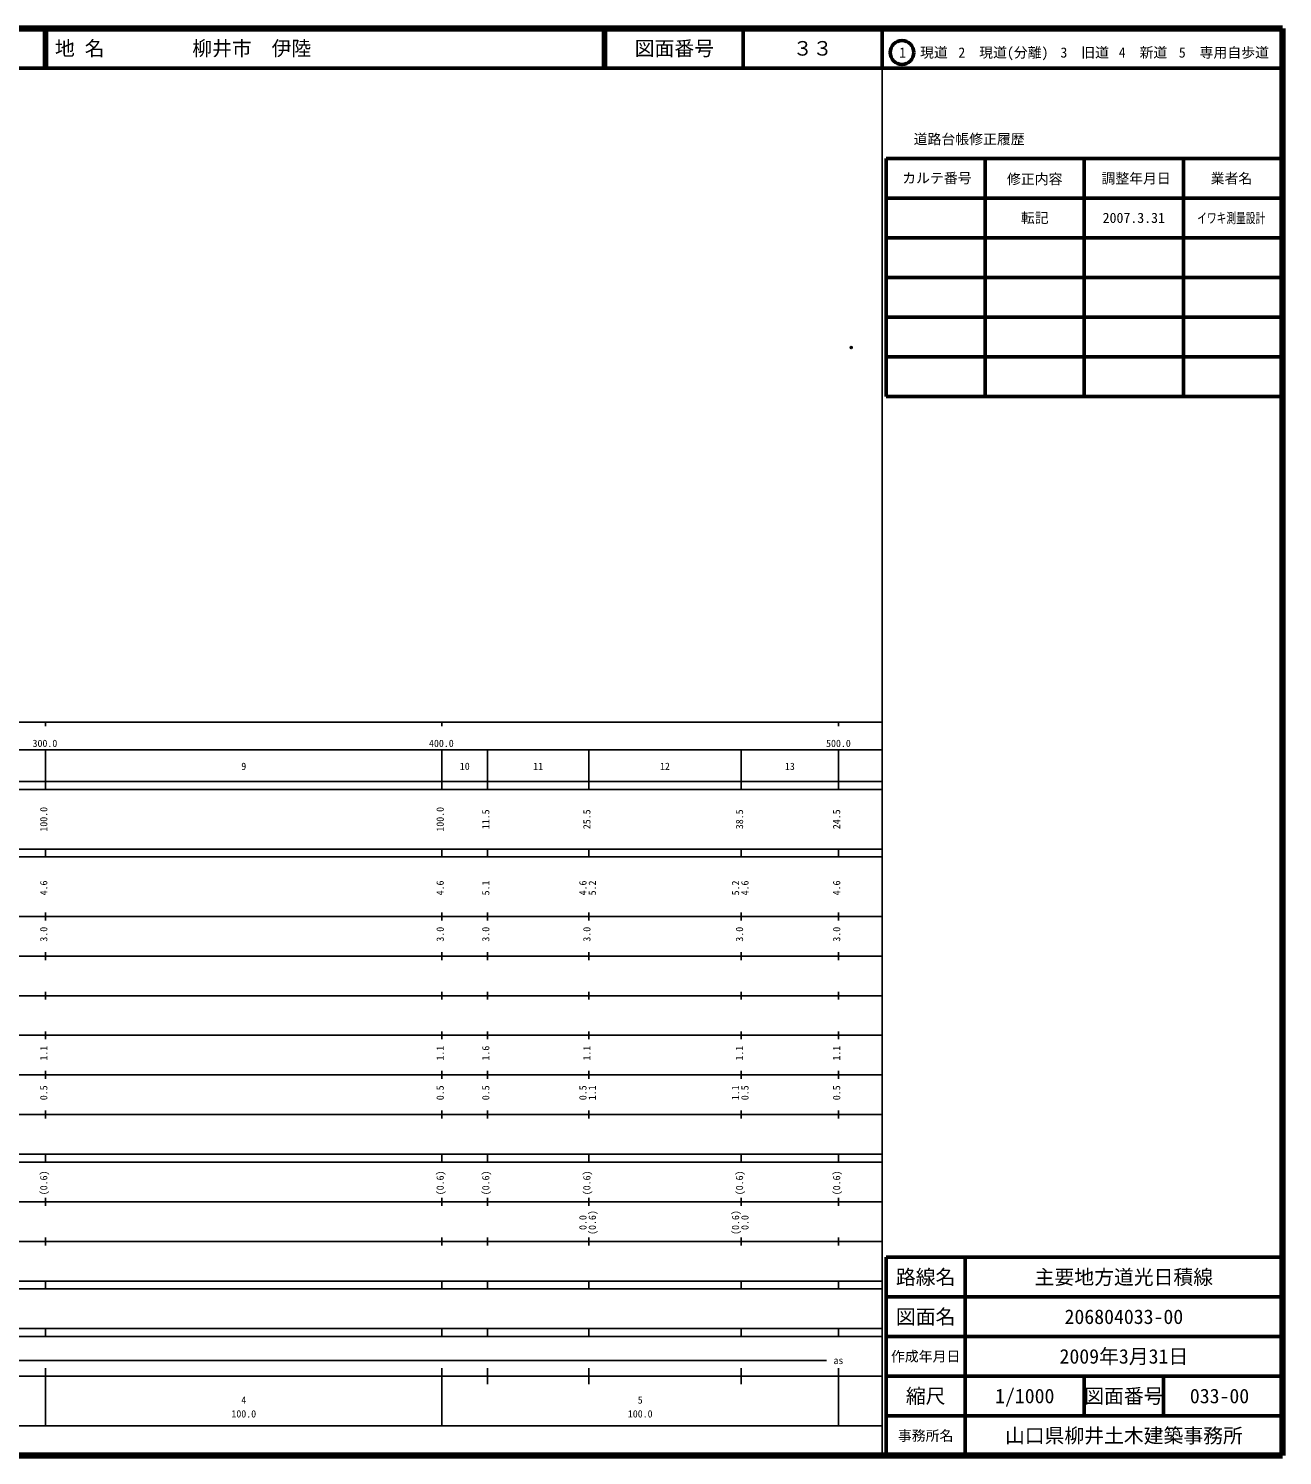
# Model space of a CAD drawing. Units: millimetres on the paper. Extents: x 40 to 680, y 20 to 380.
# Drawn here: x 363.7 to 680, y 20 to 380 of the extents above; entities that cross this region are included whole.
import ezdxf
from ezdxf.enums import TextEntityAlignment as Align

# ---------------------------------------------------------------- set-up
doc = ezdxf.new("R2010")
doc.units = ezdxf.units.MM
doc.header["$PDMODE"] = 32
doc.header["$PDSIZE"] = 0.5
doc.layers.add('M-OTRS', color=6, linetype='Continuous')
doc.layers.add('M-TTL-TXT', color=7, linetype='Continuous')
for name, color, linetype, lineweight in [('M-TTL', 2, 'Continuous', 140), ('M-TTL-BAND', 7, 'Continuous', 25), ('M-TTL-FRAM', 2, 'Continuous', 50), ('M-TTL-LINE', 7, 'Continuous', 50)]:
    doc.layers.add(name, color=color, linetype=linetype, lineweight=lineweight)
doc.styles.add('ＭＳ ゴシック', font='')
doc.styles.get('ＭＳ ゴシック').set_extended_font_data('MS Gothic')

msp = doc.modelspace()

# ---------------------------------------------------------------- linework, layer by layer
at = {"layer": 'M-OTRS'}
msp.add_point((571.248, 299.51), dxfattribs=at)
at = {"layer": 'M-TTL'}
for p, q in [((680, 380), (40, 380)), ((680, 20), (680, 380)), ((40, 20), (680, 20))]:
    msp.add_line(p, q, dxfattribs=at)
at = {"layer": 'M-TTL-BAND'}
for p, q in [((579, 20), (579, 370)), ((40, 205), (579, 205)), ((368, 205), (368, 204)), ((468, 205), (468, 204)), ((568, 205), (568, 204)), ((68, 198), (579, 198)), ((368, 188), (368, 198)), ((468, 188), (468, 198)), ((479.5, 188), (479.5, 198)), ((505, 188), (505, 198)), ((543.5, 188), (543.5, 198)), ((568, 188), (568, 198)), ((40, 190), (579, 190)), ((40, 188), (579, 188)), ((40, 173), (579, 173)), ((368, 171), (368, 173)), ((468, 171), (468, 173)), ((479.5, 171), (479.5, 173)), ((505, 171), (505, 173)), ((543.5, 171), (543.5, 173)), ((568, 171), (568, 173)), ((40, 171), (579, 171)), ((40, 156), (579, 156)), ((368, 155), (368, 157)), ((468, 155), (468, 157)), ((479.5, 155), (479.5, 157)), ((505, 155), (505, 157)), ((543.5, 155), (543.5, 157)), ((568, 155), (568, 157)), ((46, 146), (579, 146)), ((368, 145), (368, 147)), ((468, 145), (468, 147)), ((479.5, 145), (479.5, 147)), ((505, 145), (505, 147)), ((543.5, 145), (543.5, 147)), ((568, 145), (568, 147)), ((368, 135), (368, 137)), ((468, 135), (468, 137)), ((479.5, 135), (479.5, 137)), ((505, 135), (505, 137)), ((543.5, 135), (543.5, 137)), ((568, 135), (568, 137)), ((52, 136), (579, 136)), ((46, 126), (579, 126)), ((368, 125), (368, 127)), ((468, 125), (468, 127)), ((479.5, 125), (479.5, 127)), ((505, 125), (505, 127)), ((543.5, 125), (543.5, 127)), ((568, 125), (568, 127)), ((52, 116), (579, 116)), ((368, 115), (368, 117)), ((468, 115), (468, 117)), ((479.5, 115), (479.5, 117)), ((505, 115), (505, 117)), ((543.5, 115), (543.5, 117)), ((568, 115), (568, 117)), ((46, 106), (579, 106)), ((368, 105), (368, 107)), ((468, 105), (468, 107)), ((479.5, 105), (479.5, 107)), ((505, 105), (505, 107)), ((543.5, 105), (543.5, 107)), ((568, 105), (568, 107)), ((40, 96), (579, 96)), ((40, 94), (579, 94)), ((368, 94), (368, 96)), ((468, 94), (468, 96)), ((479.5, 94), (479.5, 96)), ((505, 94), (505, 96)), ((543.5, 94), (543.5, 96)), ((568, 94), (568, 96)), ((49, 84), (579, 84)), ((368, 83), (368, 85)), ((468, 83), (468, 85)), ((479.5, 83), (479.5, 85)), ((505, 83), (505, 85)), ((543.5, 83), (543.5, 85)), ((568, 83), (568, 85)), ((40, 74), (579, 74)), ((368, 73), (368, 75)), ((468, 73), (468, 75)), ((479.5, 73), (479.5, 75)), ((505, 73), (505, 75)), ((543.5, 73), (543.5, 75)), ((568, 73), (568, 75)), ((40, 64), (579, 64)), ((40, 62), (579, 62)), ((368, 62), (368, 64)), ((468, 62), (468, 64)), ((479.5, 62), (479.5, 64)), ((505, 62), (505, 64)), ((543.5, 62), (543.5, 64)), ((568, 62), (568, 64)), ((40, 52), (579, 52)), ((368, 50), (368, 52)), ((468, 50), (468, 52)), ((479.5, 50), (479.5, 52)), ((505, 50), (505, 52)), ((543.5, 50), (543.5, 52)), ((568, 50), (568, 52)), ((40, 50), (579, 50)), ((71, 44), (565, 44)), ((40, 40), (579, 40)), ((368, 27.5), (368, 42)), ((468, 27.5), (468, 42)), ((479.5, 38), (479.5, 42)), ((505, 38), (505, 42)), ((543.5, 38), (543.5, 42)), ((568, 27.5), (568, 42)), ((68, 27.5), (579, 27.5))]:
    msp.add_line(p, q, dxfattribs=at)
at = {"layer": 'M-TTL-FRAM'}
for p, q in [((580, 347.197), (580, 287.197)), ((580, 347.197), (680, 347.197)), ((580, 287.197), (680, 287.197)), ((680, 70), (580, 70)), ((580, 70), (580, 20))]:
    msp.add_line(p, q, dxfattribs=at)
at = {"layer": 'M-TTL-LINE'}
for p, q in [((367.75, 380), (367.75, 370)), ((368.25, 380), (368.25, 370)), ((508.747, 380), (508.747, 370)), ((509.247, 380), (509.247, 370)), ((543.997, 380), (543.997, 370)), ((579, 380), (579, 370)), ((40, 370), (680, 370)), ((605, 347.197), (605, 287.197)), ((630, 347.197), (630, 287.197)), ((655, 347.197), (655, 287.197)), ((580, 337.197), (680, 337.197)), ((580, 327.197), (680, 327.197)), ((580, 317.197), (680, 317.197)), ((580, 307.197), (680, 307.197)), ((580, 297.197), (680, 297.197)), ((600, 70), (600, 20)), ((680, 60), (580, 60)), ((680, 50), (580, 50)), ((680, 40), (580, 40)), ((630, 40), (630, 30)), ((650, 40), (650, 30)), ((680, 30), (580, 30))]:
    msp.add_line(p, q, dxfattribs=at)
msp.add_circle((584.031, 373.958), 3, dxfattribs=at)

# ---------------------------------------------------------------- texts
at = {"layer": 'M-TTL-BAND', "style": 'ＭＳ ゴシック'}
for s, p in [('300.0', (367.844, 198.195)), ('400.0', (467.844, 198.195)), ('500.0', (568, 198.195)), ('500.0', (568, 198.195)), ('9', (418, 192.405)), ('10', (473.75, 192.405)), ('11', (492.25, 192.405)), ('12', (524.25, 192.405)), ('13', (555.75, 192.405)), ('as', (568, 42.5)), ('4', (418, 32.523)), ('5', (518, 32.523)), ('100.0', (418, 29.033)), ('100.0', (518, 29.033))]:
    msp.add_text(s, height=1.833, dxfattribs=at).set_placement(p, align=Align.BOTTOM_CENTER)
for s, p in [('100.0', (369, 180.5)), ('100.0', (469, 180.5)), ('11.5', (480.5, 180.5)), ('25.5', (506, 180.5)), ('38.5', (544.5, 180.5)), ('24.5', (569, 180.5)), ('4.6', (369, 163.174)), ('4.6', (469, 163.174)), ('5.1', (480.5, 163.174)), ('4.6', (505, 163.174)), ('5.2', (507.37, 163.174)), ('5.2', (543.5, 163.174)), ('4.6', (545.87, 163.174)), ('4.6', (569, 163.174)), ('3.0', (369, 151.5)), ('3.0', (469, 151.5)), ('3.0', (480.5, 151.5)), ('3.0', (506, 151.5)), ('3.0', (544.5, 151.5)), ('3.0', (569, 151.5)), ('1.1', (369, 121.5)), ('1.1', (469, 121.5)), ('1.6', (480.5, 121.5)), ('1.1', (506, 121.5)), ('1.1', (544.5, 121.5)), ('1.1', (569, 121.5)), ('0.5', (369, 111.5)), ('0.5', (469, 111.5)), ('0.5', (480.5, 111.5)), ('0.5', (505, 111.5)), ('1.1', (507.37, 111.5)), ('1.1', (543.5, 111.5)), ('0.5', (545.87, 111.5)), ('0.5', (569, 111.5)), ('(0.6)', (369, 88.764)), ('(0.6)', (469, 88.764)), ('(0.6)', (480.5, 88.764)), ('(0.6)', (506, 88.764)), ('(0.6)', (544.5, 88.764)), ('(0.6)', (569, 88.764)), ('0.0', (505, 78.764)), ('(0.6)', (507.37, 78.764)), ('(0.6)', (543.5, 78.764)), ('0.0', (545.87, 78.764))]:
    msp.add_text(s, height=1.833, rotation=90, dxfattribs=at).set_placement(p, align=Align.BOTTOM_CENTER)
at = {"layer": 'M-TTL-TXT', "style": 'ＭＳ ゴシック'}
for s, p in [('地 名', (370.38, 375)), ('柳井市\u3000伊陸', (405.024, 375))]:
    msp.add_text(s, height=3.666, dxfattribs=at).set_placement(p, align=Align.MIDDLE_LEFT)
for s, height, p in [('図面番号', 3.666, (526.622, 375)), ('３３', 3.666, (561.497, 375)), ('1\u3000現道', 2.566, (589.448, 373.958)), ('2\u3000現道(分離)', 2.566, (609.619, 373.958)), ('3\u3000旧道', 2.566, (630.121, 373.958)), ('4\u3000新道', 2.566, (644.824, 373.958)), ('5\u3000専用自歩道', 2.566, (665.228, 373.958)), ('道路台帳修正履歴', 2.566, (600.968, 352.113)), ('カルテ番号', 2.566, (592.839, 342.277)), ('修正内容', 2.566, (617.509, 342.023)), ('調整年月日', 2.566, (643.089, 342.197)), ('業者名', 2.566, (667.134, 342.197)), ('転記', 2.566, (617.5, 332.245)), ('2007.3.31', 2.566, (642.5, 332.245)), ('路線名', 3.666, (590, 65)), ('路線名', 3.666, (590, 65)), ('主要地方道光日積線', 3.666, (640, 65)), ('図面名', 3.666, (590, 55)), ('図面名', 3.666, (590, 55)), ('206804033-00', 3.666, (640, 55)), ('2009年3月31日', 3.666, (640, 45)), ('作成年月日', 2.566, (590, 45)), ('作成年月日', 2.566, (590, 45)), ('縮尺', 3.666, (590, 35)), ('縮尺', 3.666, (590, 35)), ('1/1000', 3.666, (615, 35)), ('図面番号', 3.666, (640, 35)), ('図面番号', 3.666, (640, 35)), ('033-00', 3.666, (664.125, 35)), ('事務所名', 2.566, (590, 25)), ('事務所名', 2.566, (590, 25)), ('山口県柳井土木建築事務所', 3.666, (640, 25))]:
    msp.add_text(s, height=height, dxfattribs=at).set_placement(p, align=Align.MIDDLE_CENTER)
at = {"layer": 'M-TTL-TXT', "style": 'ＭＳ ゴシック', "width": 0.7}
msp.add_text('イワキ測量設計', height=2.566, dxfattribs=at).set_placement((667.077, 332.189), align=Align.MIDDLE_CENTER)

doc.saveas('drawing.dxf')
